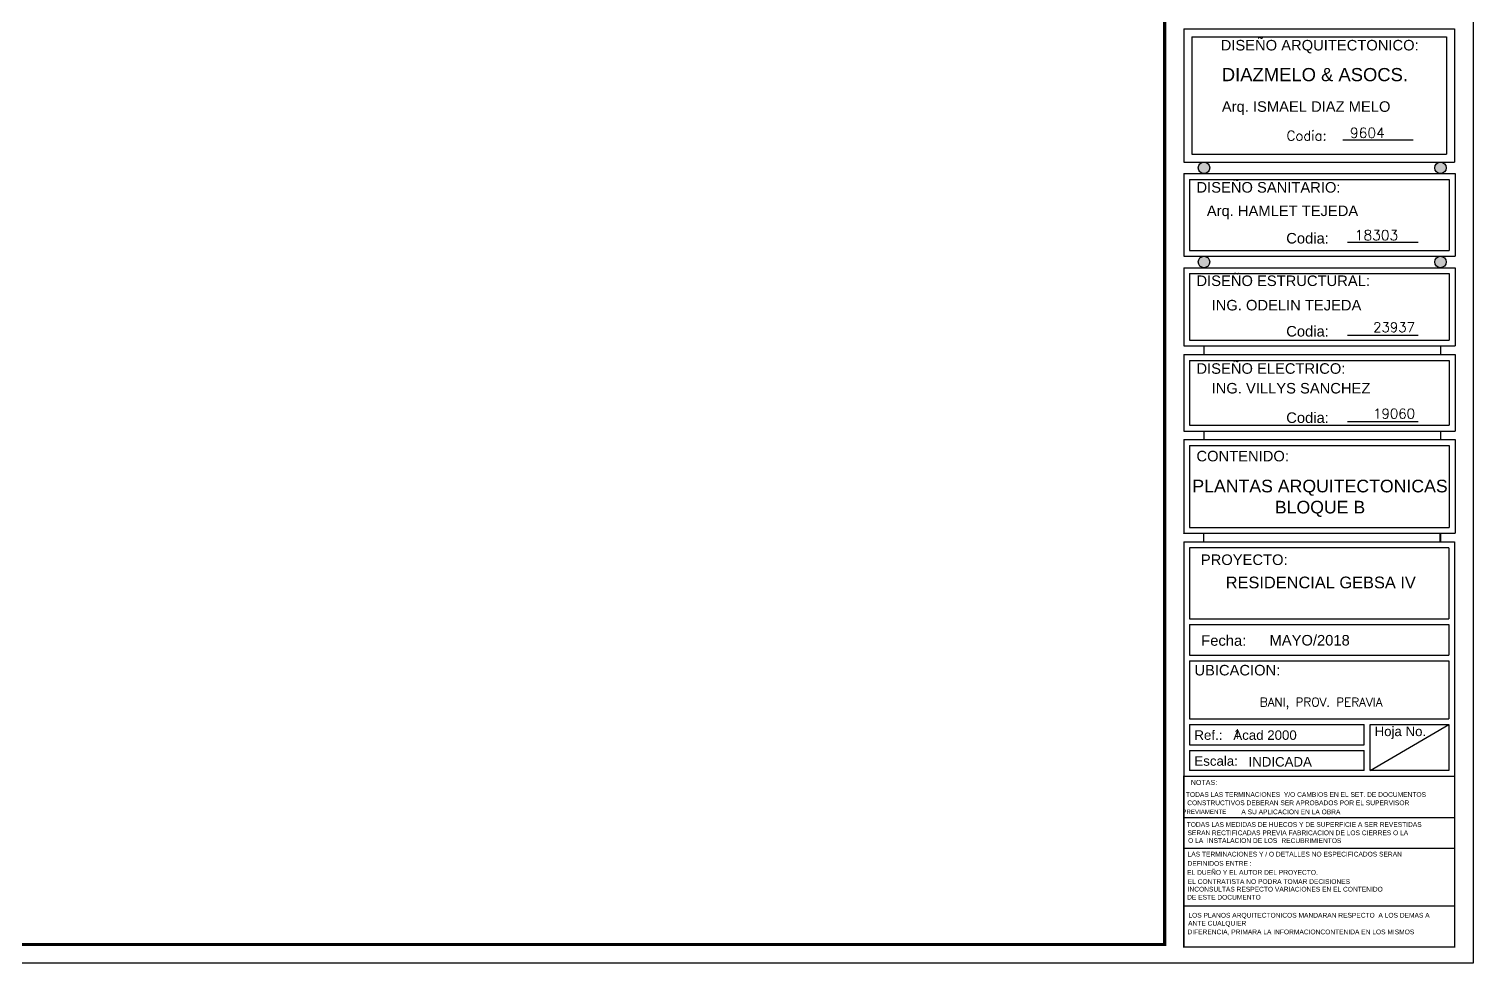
# Model space of a CAD drawing. Header units: feet. Extents: x -417 to 46, y -646 to -218.
# Drawn here: x -81.32 to -47.75, y -465.88 to -444.16 of the extents above; entities that cross this region are included whole.
import ezdxf
from ezdxf.enums import TextEntityAlignment as Align

# ---------------------------------------------------------------- set-up
doc = ezdxf.new("R2010")
doc.units = ezdxf.units.FT
doc.header["$MEASUREMENT"] = 0
doc.linetypes.add('ACAD_ISO03W100', pattern=[30, 12, -18])
for name, color, linetype in [('1', 5, 'ACAD_ISO03W100'), ('MARCO', 7, 'Continuous'), ('TARGETA', 7, 'Continuous'), ('TARJETA2', 1, 'Continuous'), ('textos', 7, 'Continuous'), ('TEXXT', 8, 'Continuous')]:
    doc.layers.add(name, color=color, linetype=linetype)
doc.layers.add('TEXTO', color=7, linetype='Continuous', lineweight=5)
doc.styles.add('DAMIAN', font='arial.ttf', dxfattribs={"height": 0.12})
doc.styles.add('DIMTEXT', font='dim', dxfattribs={"width": 0.75, "bigfont": 'special'})
doc.styles.get("Standard").update_dxf_attribs({"font": 'arial.ttf', "height": 0.115})
doc.styles.add('TITTEXTM', font='romanc.shx')

msp = doc.modelspace()

# ---------------------------------------------------------------- hatches: boundary and pattern name
at = {"layer": 'textos'}
h = msp.add_hatch(color=7, dxfattribs=at)
h.paths.add_polyline_path([(-54.0078, -447.2582, 1), (-54.0078, -447.5245, 1)])
h.paths.add_polyline_path([(-48.5131, -447.2582, 1), (-48.5131, -447.5245, 1)])
h = msp.add_hatch(color=7, dxfattribs=at)
h.paths.add_polyline_path([(-54.0078, -449.4464, 1), (-54.0078, -449.7127, 1)])
h.paths.add_polyline_path([(-48.5131, -449.4464, 1), (-48.5131, -449.7127, 1)])

# ---------------------------------------------------------------- linework, layer by layer
at = {"layer": '1', "color": 4, "linetype": 'Continuous'}
for p, q in [((-54.4783, -462.4926), (-48.184, -462.4926)), ((-54.4783, -463.2114), (-48.184, -463.2114)), ((-54.4783, -464.5496), (-48.184, -464.5496))]:
    msp.add_line(p, q, dxfattribs=at)
at = {"layer": 'MARCO'}
msp.add_lwpolyline([(-112.2526, -423.8816), (-47.7526, -423.8816), (-47.7526, -465.8816), (-112.2526, -465.8816)], close=True, dxfattribs=at)
at = {"layer": 'MARCO', "const_width": 0.075}
msp.add_lwpolyline([(-54.925, -424.3157), (-111.8185, -424.3157), (-111.8185, -465.4476), (-54.925, -465.4476)], close=True, dxfattribs=at)
at = {"layer": 'TARGETA', "color": 3}
for p, q in [((-54.4783, -444.1604), (-54.4783, -447.2582)), ((-54.4783, -444.1604), (-48.184, -444.1604)), ((-54.4783, -444.1604), (-48.184, -444.1604)), ((-54.2898, -444.3489), (-54.2898, -447.0697)), ((-54.2898, -444.3489), (-48.3725, -444.3489)), ((-48.3725, -444.3489), (-48.3725, -447.0697)), ((-48.184, -444.1604), (-48.184, -447.2582)), ((-54.2898, -447.0697), (-48.3725, -447.0697)), ((-54.4783, -447.2582), (-48.184, -447.2582)), ((-54.4783, -447.5245), (-48.172, -447.5245)), ((-54.4783, -447.5245), (-54.4783, -449.4464)), ((-54.3441, -447.6587), (-48.3062, -447.6587)), ((-54.3441, -447.6587), (-54.3441, -449.3122)), ((-48.3062, -447.6587), (-48.3062, -449.3122)), ((-48.172, -447.5245), (-48.172, -449.4464)), ((-54.4783, -449.4464), (-48.172, -449.4464)), ((-54.3441, -449.3122), (-48.3062, -449.3122)), ((-54.4783, -449.7127), (-54.4783, -451.5334)), ((-54.4783, -449.7127), (-48.172, -449.7127)), ((-54.3441, -449.8469), (-54.3441, -451.3992)), ((-54.3441, -449.8469), (-48.3062, -449.8469)), ((-48.3062, -449.8469), (-48.3062, -451.3992)), ((-48.172, -449.7127), (-48.172, -451.5334)), ((-54.3441, -451.3992), (-48.3062, -451.3992)), ((-54.4783, -451.5334), (-48.172, -451.5334)), ((-54.4783, -451.7341), (-54.4783, -453.5101)), ((-54.4783, -451.7341), (-48.172, -451.7341)), ((-48.172, -451.7341), (-48.172, -453.5101)), ((-54.3441, -451.8683), (-54.3441, -453.376)), ((-54.3441, -451.8683), (-48.3062, -451.8683)), ((-54.3441, -451.8683), (-54.3441, -453.3759)), ((-48.3062, -451.8683), (-48.3062, -453.376)), ((-54.4783, -453.5101), (-48.172, -453.5101)), ((-54.3441, -453.3759), (-48.3061, -453.3759)), ((-54.3441, -453.376), (-48.3062, -453.376)), ((-48.514, -453.5101), (-48.514, -453.7108)), ((-54.4783, -453.7108), (-54.4783, -454.4382)), ((-54.4783, -453.7108), (-54.4783, -455.8866)), ((-54.4783, -453.7108), (-54.4783, -454.4472)), ((-54.4783, -453.7108), (-48.172, -453.7108)), ((-54.3441, -453.845), (-54.3441, -455.7524)), ((-54.3441, -453.845), (-48.3062, -453.845)), ((-48.3062, -453.845), (-48.3062, -455.7524)), ((-48.172, -453.7108), (-48.172, -455.8866)), ((-54.4783, -455.8866), (-48.172, -455.8866)), ((-54.3441, -455.7524), (-48.3062, -455.7524)), ((-54.4783, -456.0867), (-48.184, -456.0867)), ((-54.4783, -456.0867), (-54.4783, -461.5401)), ((-48.184, -456.0867), (-48.184, -461.5401)), ((-54.3444, -456.2289), (-54.3444, -457.8774)), ((-48.3179, -456.2289), (-54.3444, -456.2289)), ((-48.3179, -456.2289), (-48.3179, -457.8774)), ((-54.3444, -457.8774), (-48.3179, -457.8774)), ((-54.3444, -458.0113), (-48.3179, -458.0113)), ((-54.3444, -458.0113), (-54.3444, -458.719)), ((-48.3179, -458.0113), (-48.3179, -458.719)), ((-54.3444, -458.719), (-48.3179, -458.719)), ((-54.3444, -458.8529), (-54.3444, -460.2009)), ((-54.3444, -458.8529), (-48.3179, -458.8529)), ((-54.3444, -458.8529), (-48.3179, -458.8529)), ((-48.3179, -458.8529), (-48.3179, -460.2009)), ((-54.3444, -460.2009), (-48.3179, -460.2009)), ((-54.3444, -460.3348), (-54.3444, -460.8035)), ((-54.3444, -460.3348), (-50.2821, -460.3348)), ((-50.2821, -460.8035), (-50.2821, -460.3348)), ((-50.1482, -460.3348), (-48.3179, -460.3348)), ((-50.1482, -461.4062), (-48.3179, -460.3348)), ((-50.1482, -461.4062), (-50.1482, -460.3348)), ((-48.3179, -460.3348), (-48.3179, -461.4062)), ((-54.3444, -460.8035), (-50.2821, -460.8035)), ((-54.3444, -460.9374), (-54.3444, -461.4062)), ((-54.3444, -460.9374), (-50.2821, -460.9374)), ((-50.2821, -461.4062), (-50.2821, -460.9374)), ((-50.2821, -461.4062), (-54.3444, -461.4062)), ((-48.3179, -461.4062), (-50.1482, -461.4062))]:
    msp.add_line(p, q, dxfattribs=at)
at = {"layer": 'TARJETA2', "color": 7}
msp.add_line((-54.4783, -461.5401), (-54.4783, -465.5049), dxfattribs=at)
at = {"layer": 'textos', "color": 7}
for p, q in [((-54.4783, -451.7341), (-54.4783, -452.7166)), ((-54.0087, -451.5334), (-54.0087, -451.7341)), ((-48.514, -451.5334), (-48.514, -451.7341)), ((-54.0087, -453.5101), (-54.0087, -453.7108)), ((-54.4783, -455.8907), (-54.4783, -455.8866)), ((-54.0207, -455.8866), (-54.0207, -456.0867)), ((-48.526, -455.8866), (-48.526, -456.0867)), ((-48.514, -455.8871), (-48.514, -456.0878)), ((-48.184, -461.5401), (-54.4783, -461.5401)), ((-48.184, -461.3723), (-48.184, -465.5049)), ((-54.4783, -465.5049), (-48.184, -465.5049))]:
    msp.add_line(p, q, dxfattribs=at)
for centre in [(-54.0078, -447.3914), (-48.5131, -447.3914), (-54.0078, -449.5795), (-48.5131, -449.5795)]:
    msp.add_circle(centre, 0.1331, dxfattribs=at)
at = {"layer": 'TEXXT'}
for p, q in [((-50.7848, -446.7414), (-49.1433, -446.7414)), ((-50.6728, -449.1187), (-49.0313, -449.1187)), ((-50.6728, -451.2812), (-49.0313, -451.2812)), ((-50.6728, -453.2902), (-49.0313, -453.2902))]:
    msp.add_line(p, q, dxfattribs=at)
at = {"layer": 'TEXXT', "const_width": 0.0314}
msp.add_lwpolyline([(-54.4783, -461.5401), (-48.184, -461.5401), (-48.184, -465.5049), (-54.4783, -465.5049), (-54.4783, -461.5401)], dxfattribs=at)

# ---------------------------------------------------------------- texts
at = {"style": 'DIMTEXT'}
msp.add_attdef('1', text='1', height=0.2356, dxfattribs=at).set_placement((-53.2357, -460.6745), align=Align.CENTER)
at = {"layer": 'TEXTO', "color": 7}
for s, height, p in [('NOTAS:', 0.11782, (-54.3146, -461.622)), ('  PREVIAMENTE', 0.102114, (-54.591, -462.312))]:
    msp.add_text(s, height=height, dxfattribs=at).set_placement(p, align=Align.TOP_LEFT)
at = {"layer": 'textos', "color": 7}
for s, height, style, p in [('9604', 0.23548, 'TITTEXTM', (-50.6143, -446.4614)), ('  Codia:', 0.22676, 'TITTEXTM', (-52.3986, -446.5286)), ('18303', 0.23548, 'TITTEXTM', (-50.5024, -448.8386)), ('  Codia:', 0.24507, 'DAMIAN', (-52.2866, -448.9058)), ('  Codia:', 0.24507, 'DAMIAN', (-52.2866, -451.0684)), ('  Codia:', 0.24507, 'DAMIAN', (-52.2866, -453.0773)), ('Fecha:', 0.24507, 'DAMIAN', (-54.0721, -458.2584)), ('UBICACION:', 0.24507, 'DAMIAN', (-54.2312, -458.948)), ('Ref.:', 0.22057, 'DAMIAN', (-54.2312, -460.4696)), ('Acad 2000', 0.22057, 'DAMIAN', (-53.3257, -460.4696)), ('Hoja No.', 0.22057, 'DAMIAN', (-50.043, -460.3831)), ('Escala:', 0.22057, 'DAMIAN', (-54.2312, -461.0722)), ('TODAS LAS TERMINACIONES  Y/O CAMBIOS EN EL SET. DE DOCUMENTOS', 0.110283, 'DAMIAN', (-54.4285, -461.9068)), ('CONSTRUCTIVOS DEBERAN SER APROBADOS POR EL SUPERVISOR  ', 0.110283, 'DAMIAN', (-54.3975, -462.0994)), ('TODAS LAS MEDIDAS DE HUECOS Y DE SUPERFICIE A SER REVESTIDAS ', 0.110283, 'DAMIAN', (-54.4098, -462.6031)), ('A SU APLICACION EN LA OBRA', 0.110283, 'DAMIAN', (-53.14, -462.3101)), ('  SERAN', 0.11028, 'DAMIAN', (-54.4769, -462.7963)), ('RECTIFICADAS PREVIA FABRICACION DE LOS CIERRES O LA   ', 0.110283, 'DAMIAN', (-53.8246, -462.7967)), (' O LA  INSTALACION DE LOS', 0.110283, 'DAMIAN', (-54.4195, -462.9764)), ('RECUBRIMIENTOS', 0.110283, 'DAMIAN', (-52.2097, -462.9789)), ('  DEFINIDOS ENTRE :', 0.110283, 'DAMIAN', (-54.4761, -463.5084)), ('LAS TERMINACIONES Y / O DETALLES NO ESPECIFICADOS SERAN ', 0.110283, 'DAMIAN', (-54.3899, -463.2928)), ('EL DUEÑO Y EL AUTOR DEL PROYECTO.  ', 0.110283, 'DAMIAN', (-54.4, -463.7161)), ('  EL CONTRATISTA NO PODRA TOMAR DECISIONES ', 0.110283, 'DAMIAN', (-54.4728, -463.9306)), ('INCONSULTAS RESPECTO VARIACIONES EN EL CONTENIDO  ', 0.110283, 'DAMIAN', (-54.3885, -464.1075)), (' DE ESTE DOCUMENTO', 0.110283, 'DAMIAN', (-54.4432, -464.2954)), ('  ANTE CUALQUIER  ', 0.110283, 'DAMIAN', (-54.4631, -464.8999)), ('LOS PLANOS ARQUITECTONICOS MANDARAN RESPECTO  A LOS DEMAS A ', 0.110283, 'DAMIAN', (-54.3703, -464.7134)), ('DIFERENCIA, PRIMARA LA INFORMACIONCONTENIDA EN LOS MISMOS', 0.110283, 'DAMIAN', (-54.3925, -465.1011))]:
    msp.add_text(s, height=height, dxfattribs=dict(at, style=style)).set_placement(p, align=Align.TOP_LEFT)
at = {"layer": 'textos', "color": 7, "style": 'DAMIAN'}
for s, height, p in [('MAYO/2018', 0.24507, (-52.4844, -458.4972)), ('INDICADA', 0.22057, (-52.9725, -461.3117))]:
    msp.add_text(s, height=height, dxfattribs=at).set_placement(p)
at = {"layer": 'textos', "color": 7}
for s, insert, char_height, width, attachment_point, style in [('DISEÑO ARQUITECTONICO:', (-53.6203, -444.4171), 0.245073, 8.710453, 1, 'DAMIAN'), ('DIAZMELO & ASOCS.', (-53.5935, -445.0702), 0.306341, 10.879033, 1, 'DAMIAN'), ('Arq. ISMAEL DIAZ MELO', (-53.5935, -445.844), 0.245073, 8.703227, 1, 'DAMIAN'), ('DISEÑO SANITARIO:', (-54.1833, -447.7219), 0.245073, 8.710453, 1, 'DAMIAN'), ('Arq. HAMLET TEJEDA', (-53.9429, -448.2674), 0.245073, 8.703227, 1, 'DAMIAN'), ('DISEÑO ESTRUCTURAL:', (-54.1833, -449.8941), 0.245073, 8.710453, 1, 'DAMIAN'), ('ING. ODELIN TEJEDA', (-53.831, -450.4617), 0.245073, 8.703227, 1, 'DAMIAN'), ('23937', (-50.0772, -451.0971), 0.22735, 25.335237, 4, 'TITTEXTM'), ('DISEÑO ELECTRICO:', (-54.1833, -452.0589), 0.245073, 44.212506, 4, 'DAMIAN'), ('ING. VILLYS SANCHEZ', (-53.8309, -452.3927), 0.245073, 8.703227, 1, 'DAMIAN'), ('19060', (-50.0771, -453.106), 0.22735, 25.335237, 4, 'TITTEXTM'), ('CONTENIDO:', (-54.1833, -453.971), 0.24507, 8.710453, 1, 'DAMIAN'), ('PLANTAS ARQUITECTONICAS \\PBLOQUE B', (-51.3113, -454.6423), 0.294087, 10.443872, 2, 'DAMIAN'), ('PROYECTO:', (-54.0809, -456.38), 0.24507, 8.710453, 1, 'DAMIAN'), ('RESIDENCIAL GEBSA IV', (-51.2941, -456.895), 0.272398, 9.673636, 2, 'DAMIAN'), (' BANI, PROV. PERAVIA', (-51.3555, -459.7101), 0.204299, 7.255227, 2, 'TITTEXTM')]:
    msp.add_mtext(s, dxfattribs=dict(at, insert=insert, char_height=char_height, width=width, attachment_point=attachment_point, style=style))

doc.saveas('drawing.dxf')
